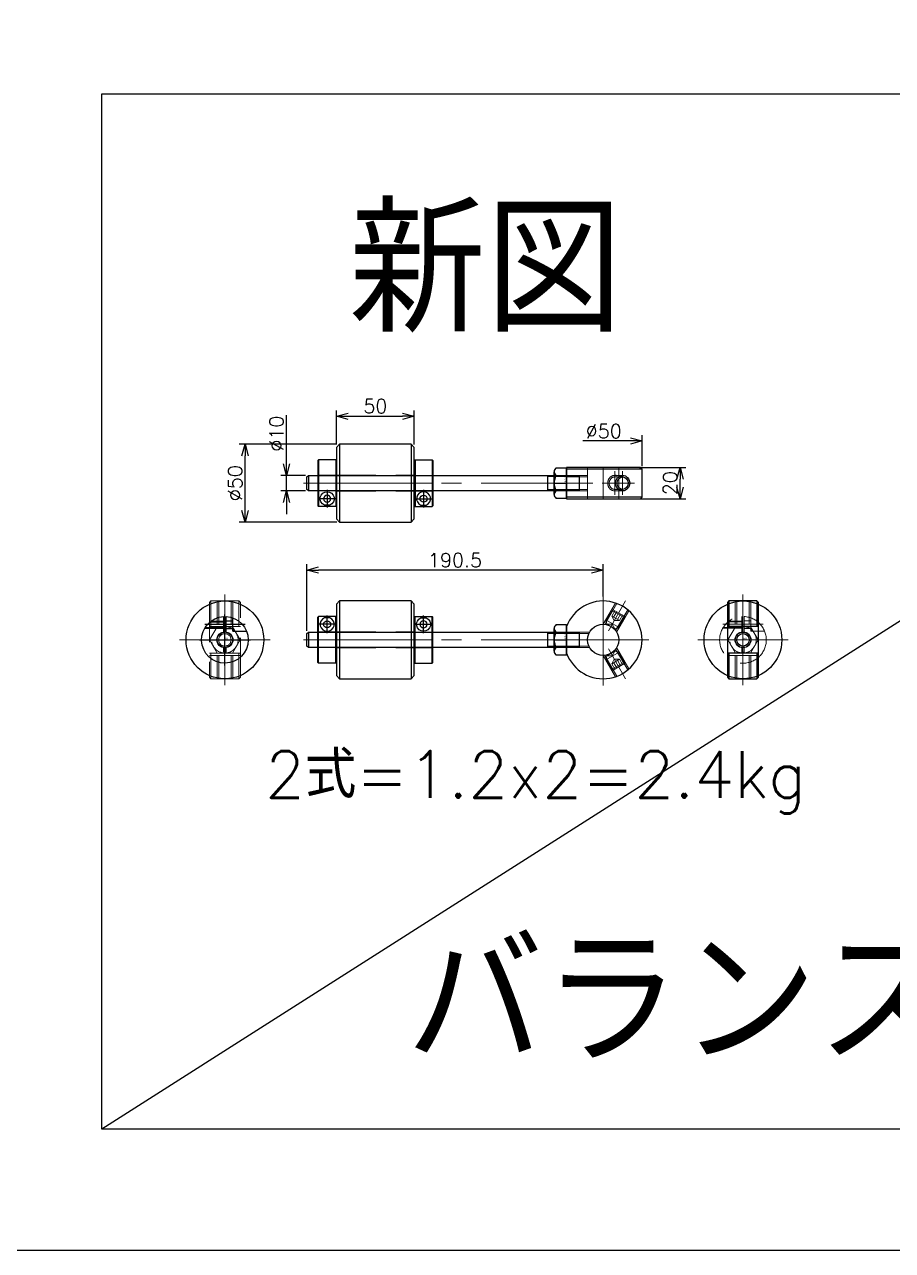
# Model space of a CAD drawing. Header units: millimetres. Extents: x -8731 to 85711, y -14522 to 31379.
# Drawn here: x 27566 to 28124, y -11166 to -10378 of the extents above; entities that cross this region are included whole.
import ezdxf

# ---------------------------------------------------------------- set-up
doc = ezdxf.new("R2010")
doc.units = ezdxf.units.MM
doc.header["$LTSCALE"] = 4
doc.header["$PDMODE"] = 99
doc.header["$PDSIZE"] = 1
doc.linetypes.add('CENTER2', pattern=[28.575, 19.05, -3.175, 3.175, -3.175])
doc.linetypes.add('HIDDEN', pattern=[9.525, 6.35, -3.175])
for name, color, linetype, lineweight in [('04_HIDDEN', 2, 'HIDDEN', 13), ('05_CENTER', 4, 'CENTER2', 13), ('08_DIM', 3, 'Continuous', 13)]:
    doc.layers.add(name, color=color, linetype=linetype, lineweight=lineweight)
doc.layers.add('10_DRAFT', color=8, linetype='Continuous', lineweight=0, plot=False)
doc.styles.add('KANJI0', font='txt.shx', dxfattribs={"width": 0.9, "height": 30, "bigfont": 'bigfont'})
doc.styles.add('KSS_TXT', font='txt.shx', dxfattribs={"bigfont": 'extfont2.shx'})
doc.dimstyles.new('KSS_DIM', dxfattribs={"dimscale": 3, "dimtxt": 3, "dimasz": 2.5, "dimexe": 1.25, "dimexo": 0.625, "dimtad": 1, "dimdsep": 46, "dimtxsty": 'KSS_TXT', "dimblk": 'OPEN30', "dimcen": 0, "dimazin": 2, "dimtfac": 0.75, "dimtmove": 0, "dimatfit": 3, "dimldrblk": 'OPEN30', "dimfxl": 1, "dimtolj": 1, "dimarcsym": 0})

# ---------------------------------------------------------------- blocks, each defined once
blk = doc.blocks.new('M10Tz_1_1_1')
at = {"color": 0}
for radius in [5, 4]:
    blk.add_circle((0, 0), radius, dxfattribs=at)
at = {"layer": '05_CENTER'}
for p, q in [((0, -8.34), (0, 8.34)), ((8.34, 0), (-8.34, 0))]:
    blk.add_line(p, q, dxfattribs=at)
blk = doc.blocks.new('A$C41CE1F39_1')
at = {"color": 0}
for p, q in [((-9, 25), (-9, 8.53)), ((9, 25), (9, 8.53)), ((-9, -8.53), (-9, -25)), ((9, -8.53), (9, -25))]:
    blk.add_line(p, q, dxfattribs=at)
for p, q in [((10, 8.53), (-10, 8.53)), ((10, -8.53), (-10, -8.53))]:
    blk.add_line(p, q)
blk.add_lwpolyline([(9, 25), (-9, 25), (-10, 24), (-10, -24), (-9, -25), (9, -25), (10, -24), (10, 24)], close=True, dxfattribs=at)
at = {"layer": '04_HIDDEN'}
for p, q in [((-5, 25), (-5, 10)), ((-4, 25), (-4, 10)), ((4, 25), (4, 10)), ((5, 25), (5, 10)), ((10, 10), (-10, 10)), ((10, -10), (-10, -10)), ((-5, -25), (-5, -10)), ((-4, -25), (-4, -10)), ((4, -25), (4, -10)), ((5, -25), (5, -10))]:
    blk.add_line(p, q, dxfattribs=at)
at = {"layer": '05_CENTER'}
for p, q in [((0, 27.91), (0, 6.5)), ((0, -27.91), (0, -6.56))]:
    blk.add_line(p, q, dxfattribs=at)
at = {"layer": '10_DRAFT'}
blk.add_line((10, 0), (-10, 0), dxfattribs=at)
blk.add_blockref('M10Tz_1_1_1', (0, 0))
blk = doc.blocks.new('A$C7F3F1DDD_1')
at = {"color": 0}
for p, q in [((48.5, 9), (0, 9)), ((48.5, -9), (0, -9))]:
    blk.add_line(p, q, dxfattribs=at)
blk.add_lwpolyline([(48.5, -9), (48.5, 9), (47.5, 10), (0, 10), (0, -10), (47.5, -10)], close=True, dxfattribs=at)
for major_axis, ratio in [((0, 5), 0.916536), ((0, 4), 0.906285)]:
    blk.add_ellipse((36, 0), major_axis=major_axis, ratio=ratio)
blk.add_ellipse((31, 0), major_axis=(0, 5), ratio=0.916536, start_param=5.978479, end_param=6.191994)
at = {"layer": '04_HIDDEN'}
for p, q in [((13.5, -10), (13.5, 10)), ((33.5, -10), (33.5, 10)), ((0, 5), (13.5, 5)), ((0, 4), (13.5, 4)), ((36, 5), (31, 5)), ((31, 4), (36, 4)), ((0, -4), (13.5, -4)), ((0, -5), (13.5, -5)), ((31, -4), (36, -4)), ((36, -5), (31, -5))]:
    blk.add_line(p, q, dxfattribs=at)
for major_axis, ratio, start_param, end_param in [((0, 5), 0.916536, 6.283185, 9.424828), ((0, 4), 0.906285, 0, 3.141648)]:
    blk.add_ellipse((31, 0), major_axis=major_axis, ratio=ratio, start_param=start_param, end_param=end_param, dxfattribs=at)
at = {"layer": '05_CENTER'}
for p, q in [((-2.91, 0), (16.94, 0)), ((43.61, 0), (22.9, 0)), ((31, -7.61), (31, 7.61)), ((36, -7.61), (36, 7.61))]:
    blk.add_line(p, q, dxfattribs=at)
at = {"layer": '10_DRAFT'}
blk.add_line((23.5, -10), (23.5, 10), dxfattribs=at)
blk = doc.blocks.new('A$C182018E3_1')
at = {"color": 0}
blk.add_line((-23.5, 8.53), (-23.5, -8.53), dxfattribs=at)
blk.add_circle((0, 0), 10, dxfattribs=at)
blk.add_arc((0, 0), 25, 199.94844, 160.05156, dxfattribs=at)
at = {"layer": '04_HIDDEN'}
for p, q in [((7.92, 23.71), (0, 10)), ((8.87, 23.37), (1.12, 9.94)), ((15.8, 19.37), (8.05, 5.94)), ((16.58, 18.71), (8.66, 5)), ((-23.5, 5), (-8.66, 5)), ((-23.5, 4), (-9.17, 4)), ((-23.5, -4), (-9.17, -4)), ((-23.5, -5), (-8.66, -5)), ((15.8, -19.37), (8.05, -5.94)), ((16.58, -18.71), (8.66, -5)), ((7.92, -23.71), (0, -10)), ((8.87, -23.37), (1.12, -9.94))]:
    blk.add_line(p, q, dxfattribs=at)
at = {"layer": '05_CENTER'}
for p, q in [((0, 29.39), (0, -29.39)), ((3.36, 5.81), (14.44, 25.01)), ((-29.39, 0), (29.39, 0)), ((3.36, -5.81), (14.44, -25.01))]:
    blk.add_line(p, q, dxfattribs=at)
blk = doc.blocks.new('_Open30')
at = {"color": 0, "linetype": 'ByBlock', "lineweight": -2}
for p, q in [((-1, 0.27), (0, 0)), ((0, 0), (-1, -0.27)), ((0, 0), (-1, 0))]:
    blk.add_line(p, q, dxfattribs=at)
blk = doc.blocks.new('*D981')
at = {"layer": '08_DIM', "color": 0, "lineweight": -2, "transparency": 16777216}
for p, q in [((27962.82, -10661.83), (27962.82, -10641.81)), ((27955.32, -10645.56), (27924.86, -10645.56))]:
    blk.add_line(p, q, dxfattribs=at)
at = {"layer": 'Defpoints', "color": 0, "transparency": 16777216}
for p in [(27937.82, -10645.56), (27937.82, -10663.7), (27962.82, -10663.7)]:
    blk.add_point(p, dxfattribs=at)
at = {"layer": '08_DIM', "color": 0, "lineweight": -2, "transparency": 16777216, "xscale": 7.5, "yscale": 7.5, "zscale": 7.5}
blk.add_blockref('_Open30', (27962.82, -10645.56), dxfattribs=at)
at = {"layer": '08_DIM', "color": 0, "transparency": 16777216, "insert": (27938.21, -10639.18), "char_height": 9, "attachment_point": 5, "style": 'KSS_TXT'}
blk.add_mtext('\\A1;%%C50', dxfattribs=at)
blk = doc.blocks.new('_None')
blk = doc.blocks.new('*D982')
at = {"layer": '08_DIM', "color": 0, "lineweight": -2, "transparency": 16777216}
for p, q in [((27734.19, -10660.2), (27734.19, -10629.08)), ((27746.45, -10667.7), (27730.44, -10667.7)), ((27734.19, -10677.7), (27734.19, -10667.7)), ((27746.45, -10677.7), (27730.44, -10677.7)), ((27734.19, -10685.2), (27734.19, -10692.7))]:
    blk.add_line(p, q, dxfattribs=at)
at = {"layer": 'Defpoints', "color": 0, "transparency": 16777216}
for p in [(27734.19, -10667.7), (27748.32, -10667.7), (27748.32, -10677.7)]:
    blk.add_point(p, dxfattribs=at)
at = {"layer": '08_DIM', "color": 0, "lineweight": -2, "transparency": 16777216, "xscale": 7.5, "yscale": 7.5, "zscale": 7.5}
for p, rotation in [((27734.19, -10667.7), 270), ((27734.19, -10677.7), 90)]:
    blk.add_blockref('_Open30', p, dxfattribs=dict(at, rotation=rotation))
at = {"layer": '08_DIM', "color": 0, "transparency": 16777216, "insert": (27727.82, -10640.89), "char_height": 9, "attachment_point": 5, "rotation": 90, "style": 'KSS_TXT'}
blk.add_mtext('\\A1;%%C10', dxfattribs=at)
blk = doc.blocks.new('*D983')
at = {"layer": '08_DIM', "color": 0, "lineweight": -2, "transparency": 16777216}
for p, q in [((27766.45, -10647.7), (27703.8, -10647.7)), ((27707.55, -10690.2), (27707.55, -10655.2)), ((27766.45, -10697.7), (27703.8, -10697.7))]:
    blk.add_line(p, q, dxfattribs=at)
at = {"layer": 'Defpoints', "color": 0, "transparency": 16777216}
for p in [(27707.55, -10647.7), (27768.32, -10647.7), (27768.32, -10697.7)]:
    blk.add_point(p, dxfattribs=at)
at = {"layer": '08_DIM', "color": 0, "lineweight": -2, "transparency": 16777216, "xscale": 7.5, "yscale": 7.5, "zscale": 7.5}
for p, rotation in [((27707.55, -10647.7), 90), ((27707.55, -10697.7), 270)]:
    blk.add_blockref('_Open30', p, dxfattribs=dict(at, rotation=rotation))
at = {"layer": '08_DIM', "color": 0, "transparency": 16777216, "insert": (27701.17, -10672.7), "char_height": 9, "attachment_point": 5, "rotation": 90, "style": 'KSS_TXT'}
blk.add_mtext('\\A1;%%C50', dxfattribs=at)
blk = doc.blocks.new('*D984')
at = {"layer": '08_DIM', "color": 0, "lineweight": -2, "transparency": 16777216}
for p, q in [((27747.32, -10767.61), (27747.32, -10724.8)), ((27930.32, -10728.55), (27754.82, -10728.55)), ((27937.82, -10745.61), (27937.82, -10724.8))]:
    blk.add_line(p, q, dxfattribs=at)
at = {"layer": 'Defpoints', "color": 0, "transparency": 16777216}
for p in [(27747.32, -10728.55), (27937.82, -10747.48), (27747.32, -10769.48)]:
    blk.add_point(p, dxfattribs=at)
at = {"layer": '08_DIM', "color": 0, "lineweight": -2, "transparency": 16777216, "xscale": 7.5, "yscale": 7.5, "zscale": 7.5, "rotation": 180}
blk.add_blockref('_Open30', (27747.32, -10728.55), dxfattribs=at)
at = {"layer": '08_DIM', "color": 0, "lineweight": -2, "transparency": 16777216, "xscale": 7.5, "yscale": 7.5, "zscale": 7.5}
blk.add_blockref('_Open30', (27937.82, -10728.55), dxfattribs=at)
at = {"layer": '08_DIM', "color": 0, "transparency": 16777216, "insert": (27842.57, -10722.17), "char_height": 9, "attachment_point": 5, "style": 'KSS_TXT'}
blk.add_mtext('\\A1;190.5', dxfattribs=at)
blk = doc.blocks.new('M10Nu_1_1_1')
at = {"color": 0}
for p, q in [((-7.35, 8), (7.35, 8)), ((-9.8, 0), (-9.8, 6.69)), ((-9.8, 0), (9.8, 0)), ((-4.9, 0), (-4.9, 6.69)), ((4.9, 6.69), (4.9, 0)), ((9.8, 6.69), (9.8, 0))]:
    blk.add_line(p, q, dxfattribs=at)
at = {"color": 0, "linetype": 'CENTER2'}
blk.add_line((0, 8), (0, 0), dxfattribs=at)
at = {"color": 0}
for centre, radius, start, end in [((-7.35, 5.06), 2.94, 33.626, 146.374), ((0, -1.8), 9.8, 60, 120), ((7.35, 5.06), 2.94, 33.626, 146.374)]:
    blk.add_arc(centre, radius, start, end, dxfattribs=at)
at = {"layer": '10_DRAFT', "style": 'KANJI0', "width": 0.82}
blk.add_text('Ｍ１０', height=1.25, dxfattribs=at).set_placement((0.26, 0.12))
blk = doc.blocks.new('A$C20721D5E_1_1_1')
at = {"color": 0}
blk.add_line((-174, 5), (-174, -5), dxfattribs=at)
at = {"color": 0, "linetype": 'HIDDEN'}
for p, q in [((-20, -5), (-20, 5)), ((0, 4.19), (-20, 4.19)), ((0, -4.19), (-20, -4.19))]:
    blk.add_line(p, q, dxfattribs=at)
at = {"color": 0}
blk.add_lwpolyline([(0, -5), (-174, -5), (-175, -4), (-175, 4), (-174, 5), (0, 5)], close=True, dxfattribs=at)
at = {"layer": '05_CENTER'}
blk.add_line((-177.27, 0), (2.62, 0), dxfattribs=at)
blk = doc.blocks.new('MSSU10-12a_1_1_1')
at = {"color": 0}
for p, q in [((-10, 4.19), (-9.19, 5)), ((-10, 4.19), (-10, -4.19)), ((-10, 4.19), (-1.19, 4.19)), ((-9.19, 5), (-2, 5)), ((-9.19, 5), (-9.19, -5)), ((0, 3), (-2, 5)), ((-2, 5), (-2, -5)), ((0, -3), (0, 3)), ((-10, -4.19), (-1.19, -4.19)), ((-10, -4.19), (-9.19, -5)), ((-9.19, -5), (-2, -5)), ((0, -3), (-2, -5))]:
    blk.add_line(p, q, dxfattribs=at)
at = {"layer": '04_HIDDEN', "color": 0}
for p, q in [((-6, 2.89), (-10, 2.89)), ((-10, 1.44), (-6, 1.44)), ((-6, 2.89), (-6, -2.89)), ((-4.33, 0), (-6, 2.89)), ((-4.33, 0), (-6, -2.89)), ((0, 3), (-1.73, 0)), ((0, -3), (-1.73, 0)), ((-10, -1.44), (-6, -1.44)), ((-10, -2.89), (-6, -2.89))]:
    blk.add_line(p, q, dxfattribs=at)
at = {"layer": '05_CENTER', "color": 0}
blk.add_line((2, 0), (-12, 0), dxfattribs=at)
blk = doc.blocks.new('M10Nua_1_1_1')
at = {"color": 0}
for p, q in [((-4.9, 8.49), (-9.8, 0)), ((-4.9, 8.49), (4.9, 8.49)), ((9.8, 0), (4.9, 8.49)), ((-9.8, 0), (-4.9, -8.49)), ((4.9, -8.49), (9.8, 0)), ((-4.9, -8.49), (4.9, -8.49))]:
    blk.add_line(p, q, dxfattribs=at)
at = {"color": 0, "linetype": 'CENTER2'}
for p, q in [((0, -11.1), (0, 11.1)), ((11.1, 0), (-11.1, 0))]:
    blk.add_line(p, q, dxfattribs=at)
at = {"color": 0}
for radius in [8.49, 5, 4]:
    blk.add_circle((0, 0), radius, dxfattribs=at)
at = {"layer": '10_DRAFT', "style": 'KANJI0', "width": 0.82}
blk.add_text('Ｍ１０', height=1.25, dxfattribs=at).set_placement((0.26, 0.12))
blk = doc.blocks.new('SCS10-12b_1_1_1')
at = {"color": 0, "linetype": 'CENTER2'}
for p, q in [((0, 16.38), (0, -16.38)), ((-16.38, 0), (16.38, 0)), ((-12.97, -10), (12.97, -10))]:
    blk.add_line(p, q, dxfattribs=at)
at = {"color": 0}
for p, q in [((-0.75, 8), (-0.75, 4.94)), ((-0.75, 8), (0.75, 8)), ((0.75, 8), (0.75, 4.94)), ((-0.75, -4.94), (-0.75, -14.98)), ((0.75, -4.94), (0.75, -14.98))]:
    blk.add_line(p, q, dxfattribs=at)
at = {"color": 0, "linetype": 'HIDDEN'}
for p, q in [((-12.99, -7.5), (-0.75, -7.5)), ((0.75, -7.25), (5, -7.25)), ((5, -5.5), (5, -14.14)), ((5, -5.5), (14.05, -5.5)), ((-12.69, -8), (-0.75, -8)), ((-9.45, -11.65), (-0.75, -11.65)), ((-9, -12), (-0.75, -12)), ((0.75, -12.25), (5, -12.25))]:
    blk.add_line(p, q, dxfattribs=at)
at = {"color": 0}
for radius, start, end in [(15, 0, 267.13403), (5, 98.62693, 261.37306), (5, 0, 81.37307), (5, 278.62693, 0), (15, 272.86599, 0)]:
    blk.add_arc((0, 0), radius, start, end, dxfattribs=at)
blk = doc.blocks.new('A$C5AB923D3_1_1_1')
at = {"color": 0}
for radius in [25, 5.1]:
    blk.add_circle((0, 0), radius, dxfattribs=at)
at = {"layer": '05_CENTER'}
for p, q in [((0, -29.13), (0, 29.13)), ((29.13, 0), (-29.13, 0))]:
    blk.add_line(p, q, dxfattribs=at)
blk = doc.blocks.new('*D3940')
at = {"layer": '08_DIM', "color": 0, "lineweight": -2, "transparency": 16777216}
for p, q in [((27766.32, -10647.83), (27766.32, -10625.89)), ((27816.32, -10647.83), (27816.32, -10625.89)), ((27773.82, -10629.64), (27808.82, -10629.64))]:
    blk.add_line(p, q, dxfattribs=at)
at = {"layer": 'Defpoints', "color": 0, "transparency": 16777216}
for p in [(27816.32, -10629.64), (27766.32, -10649.7), (27816.32, -10649.7)]:
    blk.add_point(p, dxfattribs=at)
at = {"layer": '08_DIM', "color": 0, "lineweight": -2, "transparency": 16777216, "xscale": 7.5, "yscale": 7.5, "zscale": 7.5, "rotation": 180}
blk.add_blockref('_Open30', (27766.32, -10629.64), dxfattribs=at)
at = {"layer": '08_DIM', "color": 0, "lineweight": -2, "transparency": 16777216, "xscale": 7.5, "yscale": 7.5, "zscale": 7.5}
blk.add_blockref('_Open30', (27816.32, -10629.64), dxfattribs=at)
at = {"layer": '08_DIM', "color": 0, "transparency": 16777216, "insert": (27791.32, -10623.26), "char_height": 9, "attachment_point": 5, "style": 'KSS_TXT'}
blk.add_mtext('\\A1;50', dxfattribs=at)
blk = doc.blocks.new('*D3941')
at = {"layer": '08_DIM', "color": 0, "lineweight": -2, "transparency": 16777216}
for p, q in [((27961.2, -10662.7), (27991.03, -10662.7)), ((27987.28, -10675.2), (27987.28, -10670.2)), ((27961.2, -10682.7), (27991.03, -10682.7))]:
    blk.add_line(p, q, dxfattribs=at)
at = {"layer": 'Defpoints', "color": 0, "transparency": 16777216}
for p in [(27959.32, -10662.7), (27987.28, -10662.7), (27959.32, -10682.7)]:
    blk.add_point(p, dxfattribs=at)
at = {"layer": '08_DIM', "color": 0, "lineweight": -2, "transparency": 16777216, "xscale": 7.5, "yscale": 7.5, "zscale": 7.5}
for p, rotation in [((27987.28, -10662.7), 90), ((27987.28, -10682.7), 270)]:
    blk.add_blockref('_Open30', p, dxfattribs=dict(at, rotation=rotation))
at = {"layer": '08_DIM', "color": 0, "transparency": 16777216, "insert": (27980.91, -10672.7), "char_height": 9, "attachment_point": 5, "rotation": 90, "style": 'KSS_TXT'}
blk.add_mtext('\\A1;20', dxfattribs=at)
blk = doc.blocks.new('SCS10-12a_1_1_1')
at = {"color": 0}
for p, q in [((0, 14.5), (0.5, 15)), ((0, 14.5), (0, -14.5)), ((0.5, 15), (0.5, -15)), ((0.5, 15), (11.5, 15)), ((11.5, 15), (11.5, -15)), ((11.5, 15), (12, 14.5)), ((12, 14.5), (12, -14.5)), ((0, -14.5), (0.5, -15)), ((0.5, -15), (11.5, -15)), ((4.24, -14.14), (7.76, -14.14)), ((12, -14.5), (11.5, -15))]:
    blk.add_line(p, q, dxfattribs=at)
at = {"color": 0, "linetype": 'HIDDEN'}
for p, q in [((0.5, 5), (0, 5.5)), ((0.5, 5), (11.5, 5)), ((12, 5.5), (11.5, 5)), ((0, -5.5), (0.5, -5)), ((0.5, -5), (11.5, -5)), ((11.5, -5), (12, -5.5))]:
    blk.add_line(p, q, dxfattribs=at)
at = {"color": 0, "linetype": 'CENTER2'}
for p, q in [((6, -4.31), (6, -15.69)), ((0.31, -10), (11.69, -10))]:
    blk.add_line(p, q, dxfattribs=at)
at = {"color": 0}
blk.add_circle((6, -10), 2.25, dxfattribs=at)
blk.add_arc((6, -10), 4.5, 293.00444, 246.99556, dxfattribs=at)
at = {"layer": '10_DRAFT'}
blk.add_line((0, 0), (12, 0), dxfattribs=at)
blk = doc.blocks.new('A$C21C31411_1_1_1')
at = {"color": 0}
for p, q in [((-48, 25), (-48, -25)), ((-2, 25), (-2, -25))]:
    blk.add_line(p, q, dxfattribs=at)
blk.add_lwpolyline([(-48, -25), (-2, -25), (0, -23), (0, 23), (-2, 25), (-48, 25), (-50, 23), (-50, -23)], close=True, dxfattribs=at)
at = {"layer": '04_HIDDEN'}
for p, q in [((-50, 5.1), (0, 5.1)), ((-50, -5.1), (0, -5.1))]:
    blk.add_line(p, q, dxfattribs=at)
at = {"layer": '10_DRAFT'}
blk.add_line((-50, 0), (0, 0), dxfattribs=at)

msp = doc.modelspace()

# ---------------------------------------------------------------- linework, layer by layer
at = {"color": 2}
msp.add_line((28661.24094, -10422.2678), (27615.45619, -11088.03914), dxfattribs=at)
for points in [[(26332.90747, -9891.48931), (29019.09902, -9891.48931), (29019.09902, -11166.13815), (26332.90747, -11166.13815)], [(27615.45619, -10422.2678), (28661.24094, -10422.2678), (28661.24094, -11088.03914), (27615.45619, -11088.03914)]]:
    msp.add_lwpolyline(points, close=True, dxfattribs=at)

# ---------------------------------------------------------------- block references
for name, p in [('A$C21C31411_1_1_1', (27816.32352, -10672.70441)), ('A$C7F3F1DDD_1', (27914.32352, -10672.70441)), ('A$C20721D5E_1_1_1', (27922.32352, -10672.70441)), ('A$C5AB923D3_1_1_1', (27694.56618, -10773.48284)), ('A$C182018E3_1', (27937.82352, -10773.48284)), ('A$C5AB923D3_1_1_1', (28027.75069, -10773.48284)), ('A$C21C31411_1_1_1', (27816.32352, -10773.48284)), ('A$C41CE1F39_1', (28027.75069, -10773.48284)), ('A$C20721D5E_1_1_1', (27922.32352, -10773.48284))]:
    msp.add_blockref(name, p)
at = {"color": 4, "xscale": -1}
msp.add_blockref('SCS10-12a_1_1_1', (27766.32352, -10672.70441), dxfattribs=at)
at = {"color": 4}
msp.add_blockref('SCS10-12a_1_1_1', (27816.32352, -10672.70441), dxfattribs=at)
at = {"rotation": 90}
for p in [(27914.32352, -10672.70441), (27914.32352, -10773.48284)]:
    msp.add_blockref('M10Nu_1_1_1', p, dxfattribs=at)
at = {"color": 4, "xscale": -1, "rotation": 180}
for name, p in [('SCS10-12b_1_1_1', (27694.56618, -10773.48284)), ('SCS10-12a_1_1_1', (27816.32352, -10773.48284))]:
    msp.add_blockref(name, p, dxfattribs=at)
at = {"color": 4, "rotation": 180}
msp.add_blockref('SCS10-12a_1_1_1', (27766.32352, -10773.48284), dxfattribs=at)
at = {"layer": '04_HIDDEN'}
for name, p in [('A$C41CE1F39_1', (27694.56618, -10773.48284)), ('M10Nua_1_1_1', (27694.56618, -10773.48284)), ('M10Nua_1_1_1', (28027.75069, -10773.48284))]:
    msp.add_blockref(name, p, dxfattribs=at)
at = {"layer": '04_HIDDEN', "color": 4, "rotation": 240.0000000000029}
msp.add_blockref('MSSU10-12a_1_1_1', (27942.82352, -10764.82259), dxfattribs=at)
at = {"layer": '04_HIDDEN', "color": 4, "xscale": -1}
for name, p, rotation in [('SCS10-12b_1_1_1', (28027.75069, -10773.48284), 180), ('MSSU10-12a_1_1_1', (27942.82352, -10782.1431), 299.999999999997)]:
    msp.add_blockref(name, p, dxfattribs=dict(at, rotation=rotation))

# ---------------------------------------------------------------- texts
at = {"layer": '08_DIM', "color": 1, "style": 'KSS_TXT'}
msp.add_text('新図', height=80, dxfattribs=at).set_placement((27774.27277, -10575.58242))
at = {"layer": '08_DIM', "color": 6, "style": 'KSS_TXT'}
msp.add_text('2式=1.2x2=2.4kg', height=30, dxfattribs=at).set_placement((27720.36294, -10875.02921))
at = {"layer": '08_DIM', "color": 3, "style": 'KSS_TXT'}
msp.add_text('バランスウェイト', height=80, dxfattribs=at).set_placement((27811.28024, -11045.88001))

# ---------------------------------------------------------------- dimensions: what is measured, and where the dimension line sits
at = {"layer": '08_DIM'}
dim = msp.add_linear_dim(base=(27816.32352, -10629.6441), p1=(27766.32352, -10649.70441), p2=(27816.32352, -10649.70441), dimstyle='KSS_DIM', override={"dimscale": 3, "dimarcsym": 1}, dxfattribs=at)
dim.commit()
dim.dimension.update_dxf_attribs({"geometry": '*D3940', "text_midpoint": (27791.32352, -10623.26285)})
for base, p1, p2, override, picture, middle in [((27734.1929, -10667.70441), (27748.32352, -10677.70441), (27748.32352, -10667.70441), {"dimscale": 3, "dimarcsym": 1}, '*D982', (27727.8179, -10640.89191)), ((27707.54837, -10647.70441), (27768.32352, -10697.70441), (27768.32352, -10647.70441), {"dimarcsym": 1}, '*D983', (27701.16712, -10672.70441))]:
    dim = msp.add_linear_dim(base=base, p1=p1, p2=p2, angle=90, text='%%C<>', dimstyle='KSS_DIM', override=override, dxfattribs=at)
    dim.commit()
    dim.dimension.update_dxf_attribs({"geometry": picture, "text_midpoint": middle})
at = {"layer": '08_DIM', "color": 1}
dim = msp.add_linear_dim(base=(27937.82352, -10645.56468), p1=(27962.82352, -10663.70441), p2=(27937.82352, -10663.70441), dimstyle='KSS_DIM', override={"dimscale": 3, "dimlfac": 2, "dimpost": '%%C<>', "dimblk2": 'None', "dimse2": 1, "dimsd2": 1, "dimarcsym": 1}, dxfattribs=at)
dim.commit()
dim.dimension.update_dxf_attribs({"geometry": '*D981', "text_midpoint": (27938.20807, -10645.56468), "dimtype": 160})
at = {"layer": '08_DIM'}
dim = msp.add_linear_dim(base=(27987.28211, -10662.70441), p1=(27959.32352, -10682.70441), p2=(27959.32352, -10662.70441), angle=90, dimstyle='KSS_DIM', override={"dimscale": 3, "dimarcsym": 1}, dxfattribs=at)
dim.commit()
dim.dimension.update_dxf_attribs({"geometry": '*D3941', "text_midpoint": (27980.90711, -10672.70441)})
at = {"layer": '08_DIM', "color": 1}
dim = msp.add_linear_dim(base=(27747.32352, -10728.55165), p1=(27937.82352, -10747.48284), p2=(27747.32352, -10769.48284), dimstyle='KSS_DIM', override={"dimscale": 3, "dimarcsym": 1}, dxfattribs=at)
dim.commit()
dim.dimension.update_dxf_attribs({"geometry": '*D984', "text_midpoint": (27842.57352, -10722.1704)})

doc.saveas('drawing.dxf')
